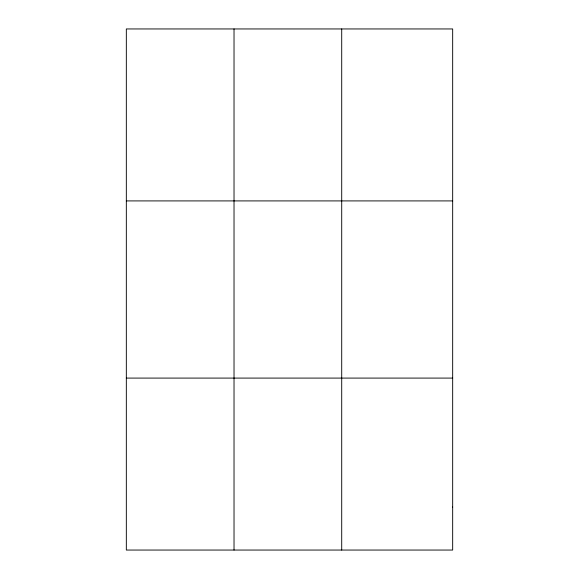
<?xml version="1.0" encoding="UTF-8"?>
<svg xmlns="http://www.w3.org/2000/svg" width="579" height="579" viewBox="0 0 579 579"><rect width="100%" height="100%" fill="white"/><g stroke="black" fill="none" stroke-linecap="round" stroke-linejoin="round"><path stroke-width="0.87" d="M234.025 28.95L234.025 550.05M341.711 28.95L341.711 550.05M126.331 200.913L452.669 200.913M126.331 378.087L452.669 378.087M452.669 507.059L452.669 550.05L126.331 550.05L126.331 28.95L452.669 28.95L452.669 507.059"/></g></svg>
